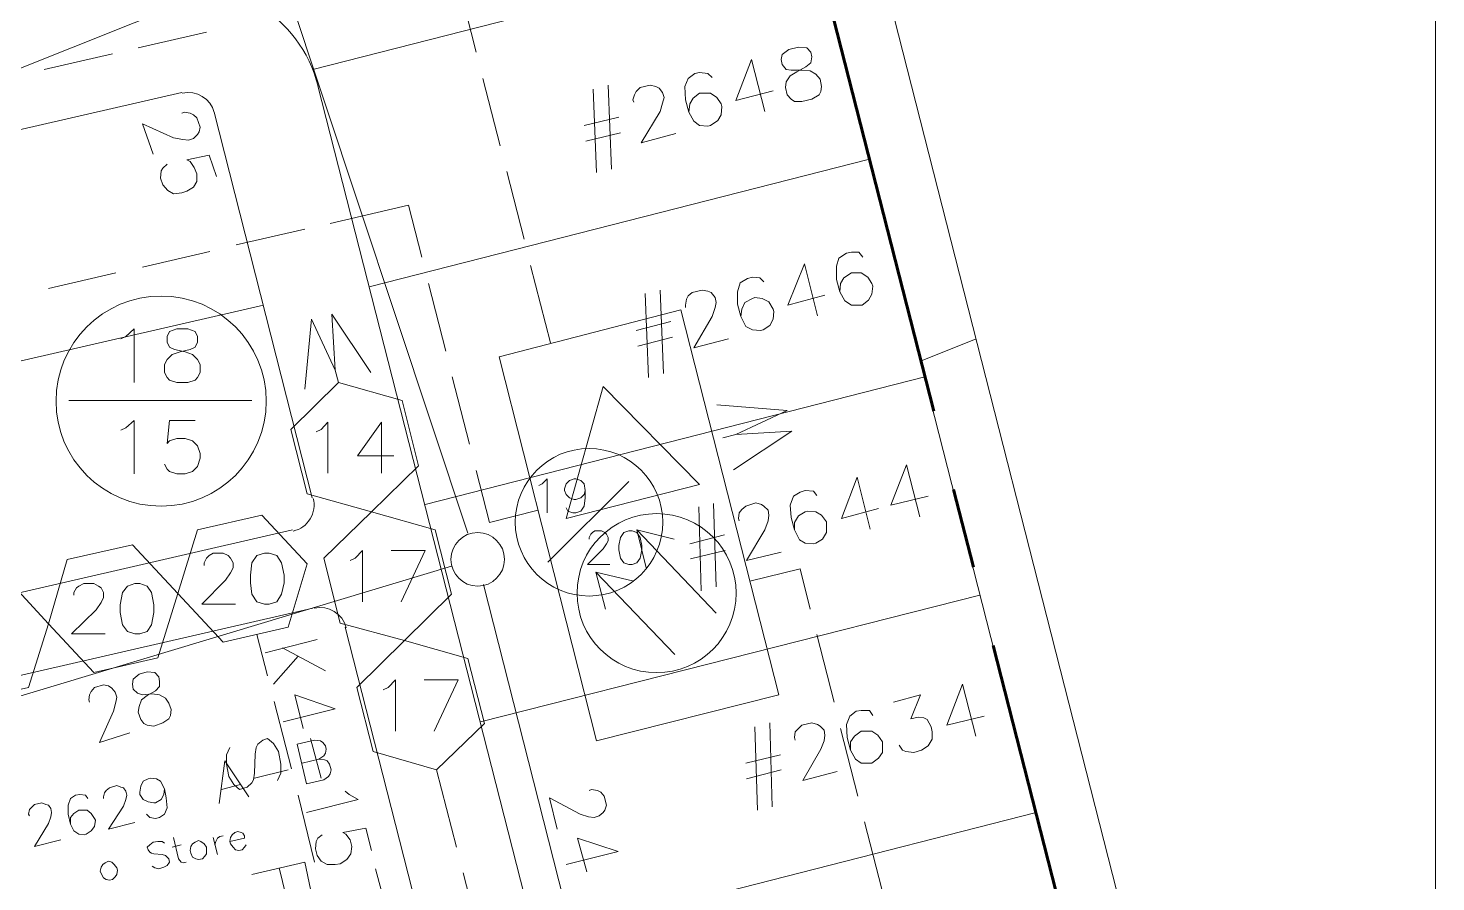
# Model space of a CAD drawing. Header units: millimetres. Extents: x 0.09 to 0.957, y 0.015 to 0.727.
# Drawn here: x 0.7763 to 0.9566, y 0.379 to 0.4884 of the extents above; entities that cross this region are included whole.
import ezdxf

# ---------------------------------------------------------------- set-up
doc = ezdxf.new("R2010")
doc.units = ezdxf.units.MM
for name, color, linetype in [('PDF_0', 7, 'Continuous'), ('PDF_s48$BOUNDARY-NODE', 3, 'Continuous'), ('PDF_s48$HCOUNT', 1, 'Continuous'), ('PDF_s48$NAME-ROAD', 7, 'Continuous'), ('PDF_s48$Passives-TapOffs', 7, 'Continuous'), ('PDF_s48$POLE', 7, 'Continuous'), ('PDF_s48$STRAND', 7, 'Continuous'), ('PDF_s48$Symbols-EndOfLine', 7, 'Continuous'), ('PDF_s48$Symbols-Terminator', 7, 'Continuous')]:
    doc.layers.add(name, color=color, linetype=linetype)
for name, color, linetype, true_color in [('PDF_s48$Actives-NodeReceiver', 104, 'Continuous', 0x009525), ('PDF_s48$Cable-565', 23, 'Continuous', 0xdd8a6e), ('PDF_s48$LOTS', 254, 'Continuous', 0xdcdcdc), ('PDF_s48$ROAD', 8, 'Continuous', 0x808080), ('PDF_s48$SDU', 157, 'Continuous', 0x396472)]:
    doc.layers.add(name, color=color, linetype=linetype, true_color=true_color)

msp = doc.modelspace()

# ---------------------------------------------------------------- linework, layer by layer
at = {"layer": 'PDF_0', "lineweight": 0, "const_width": 0.000105595703125}
msp.add_lwpolyline([(0.9565052685546787, 0.7268272021484308), (0.9565052685546787, 0.0151121630859374), (0.0903037158203117, 0.0151121630859374), (0.0903037158203117, 0.7268272021484308)], close=True, dxfattribs=at)
at = {"layer": 'PDF_0', "lineweight": 9}
msp.add_lwpolyline([(0.6175958593749943, 0.7194883007812435), (0.667225839843744, 0.5033338964843704), (0.7941518749999928, 0.5325839062499951), (0.8687024414062419, 0.5623618945312449), (0.9358613085937413, 0.2986894238281223), (0.9430418164062412, 0.2708121582031225), (0.8769389062499918, 0.2540224414062476), (0.8742990136718669, 0.2082995019531231), (0.8273089257812424, 0.1986902929687482), (0.8367069433593673, 0.1618373925781235), (0.6410381054687441, 0.1588807128906235), (0.5803205761718697, 0.1354384667968738)], dxfattribs=at)
at = {"layer": 'PDF_s48$Actives-NodeReceiver', "lineweight": 18}
for points in [[(0.872398291015617, 0.4030179785156213), (0.8490616406249921, 0.3971046191406213), (0.8366013476562422, 0.4463122167968709), (0.859832402343742, 0.4523311718749959)], [(0.8451545996093672, 0.4256154589843712), (0.8499064062499923, 0.442510771484371), (0.862261103515617, 0.4299448828124961)]]:
    msp.add_lwpolyline(points, close=True, dxfattribs=at)
for points in [[(0.864373017578117, 0.4134719531249962), (0.854235830078117, 0.4241371191406211), (0.8589876367187422, 0.4229755664062461)], [(0.855397382812492, 0.4192797167968712), (0.854235830078117, 0.4241371191406211)], [(0.8502231933593671, 0.4139999316406212), (0.8489560449218672, 0.4187517382812462), (0.8538134472656171, 0.4175901855468712)], [(0.8489560449218672, 0.4187517382812462), (0.859093232421867, 0.4081921679687463)]]:
    msp.add_lwpolyline(points, dxfattribs=at)
msp.add_circle((0.8567504151444891, 0.416046398863164), 0.010190686268278, dxfattribs=at)
at = {"layer": 'PDF_s48$BOUNDARY-NODE', "lineweight": 60}
for points in [[(0.7440995117187432, 0.5131542968749953), (0.7964749804687427, 0.5251922070312453), (0.863528251953117, 0.55190791992187), (0.892250283203117, 0.439342900390621)], [(0.8973188769531169, 0.4193853124999962), (0.8947845800781168, 0.4293113085937461)], [(0.8998531738281167, 0.4093537207031213), (0.9285752050781164, 0.2967887011718723), (0.9337493945312413, 0.2763031347656224), (0.869758398437492, 0.2600413964843726), (0.8671185058593669, 0.2146352441406231), (0.8180165039062424, 0.2044980566406231), (0.8269921386718673, 0.1693346874999985), (0.7487457226562431, 0.1680675390624985)]]:
    msp.add_lwpolyline(points, dxfattribs=at)
at = {"layer": 'PDF_s48$Cable-565', "lineweight": 13}
for points in [[(0.8336446679687423, 0.4853826269531205), (0.8311103710937423, 0.4953086230468705), (0.8265697558593673, 0.4942526660156205)], [(0.7991148730468677, 0.4879169238281206), (0.7903504296874928, 0.4859106054687456)], [(0.7870769628906178, 0.4851714355468706), (0.7783125195312428, 0.4831651171874956)], [(0.8367069433593673, 0.4733447167968707), (0.8344894335937421, 0.4820035644531206)], [(0.8397692187499922, 0.4614124023437458), (0.8375517089843671, 0.4700712499999957)], [(0.8266753515624923, 0.4590892968749958), (0.8249858203124923, 0.4657418261718707), (0.8149542285156174, 0.4634187207031208)], [(0.8116807617187424, 0.4626795507812458), (0.8029163183593675, 0.4606732324218708)], [(0.7995372558593676, 0.4598284667968708), (0.7908784082031178, 0.4578221484374958)], [(0.8431482812499922, 0.448107343749996), (0.8406139843749922, 0.4580333398437458)], [(0.7874993457031177, 0.4570829785156209), (0.778840498046868, 0.4550766601562458)], [(0.8297376269531174, 0.447051386718746), (0.8275201171874924, 0.4557102343749958)], [(0.8327999023437422, 0.4351190722656211), (0.8305823925781174, 0.4437779199218709)], [(0.8336446679687423, 0.4317400097656211), (0.8353341992187422, 0.4250874804687461), (0.8415643457031173, 0.4266714160156211)], [(0.8687024414062419, 0.4175901855468712), (0.8751437792968669, 0.4191741210937462), (0.8764109277343669, 0.4139999316406212)], [(0.8069289550781173, 0.4054466796874963), (0.8055562109374927, 0.4107264648437462)], [(0.8794732031249917, 0.4020676171874963), (0.8772556933593669, 0.4107264648437462)], [(0.8099912304687426, 0.3935143652343714), (0.8077737207031175, 0.4021732128906213)], [(0.8825354785156168, 0.3900297070312464), (0.8803179687499918, 0.3986885546874963)], [(0.8311103710937423, 0.3834827734374965), (0.8285760742187424, 0.3934087695312463)], [(0.8129479101562425, 0.3815820507812464), (0.8108359960937425, 0.3901353027343714)], [(0.8855977539062418, 0.3780973925781215), (0.8833802441406168, 0.3867562402343714)], [(0.8341726464843672, 0.3715504589843715), (0.8319551367187422, 0.3802093066406215)]]:
    msp.add_lwpolyline(points, dxfattribs=at)
at = {"layer": 'PDF_s48$HCOUNT', "lineweight": 9}
for points in [[(0.8416699414062422, 0.4298392871093711), (0.8420923242187422, 0.4300504785156211), (0.8427258984374923, 0.4306840527343711), (0.8427258984374923, 0.4263546289062461)], [(0.8531798730468672, 0.4303672656249961), (0.8428314941406171, 0.4200188867187462)], [(0.8475833007812422, 0.429205712890621), (0.8475833007812422, 0.4282553515624961), (0.847477705078117, 0.4271993945312461), (0.8470553222656171, 0.4265658203124961), (0.8464217480468672, 0.4263546289062461), (0.8459993652343673, 0.4263546289062461), (0.8453657910156172, 0.4265658203124961), (0.8451545996093672, 0.4269882031249961)], [(0.8481112792968672, 0.4229755664062461), (0.8481112792968672, 0.4231867578124961), (0.8483224707031171, 0.4236091406249961), (0.8485336621093672, 0.4238203320312461), (0.8488504492187422, 0.4240315234374961), (0.8496952148437422, 0.4240315234374961), (0.8501175976562421, 0.4238203320312461), (0.8503287890624921, 0.4236091406249961), (0.8505399804687421, 0.4231867578124961), (0.8505399804687421, 0.4227643749999962), (0.8503287890624921, 0.4223419921874961), (0.8499064062499923, 0.4217084179687462), (0.8479000878906171, 0.4197020996093712), (0.850751171874992, 0.4197020996093712)]]:
    msp.add_lwpolyline(points, dxfattribs=at)
for points in [[(0.847477705078117, 0.4286777343749961), (0.8470553222656171, 0.4282553515624961), (0.8464217480468672, 0.4280441601562461), (0.8462105566406171, 0.4280441601562461), (0.8455769824218672, 0.4282553515624961), (0.8451545996093672, 0.4286777343749961), (0.8449434082031171, 0.429205712890621), (0.8449434082031171, 0.4294169042968711), (0.8451545996093672, 0.4300504785156211), (0.8455769824218672, 0.430472861328121), (0.8462105566406171, 0.4306840527343711), (0.8464217480468672, 0.4306840527343711), (0.8470553222656171, 0.430472861328121), (0.847477705078117, 0.4300504785156211), (0.8475833007812422, 0.429205712890621)], [(0.8531798730468672, 0.4240315234374961), (0.8536022558593671, 0.4240315234374961), (0.854235830078117, 0.4238203320312461), (0.854658212890617, 0.4231867578124961), (0.8548694042968671, 0.4221308007812461), (0.8548694042968671, 0.4216028222656212), (0.854658212890617, 0.4205468652343712), (0.854235830078117, 0.4199132910156212), (0.8536022558593671, 0.4197020996093712), (0.8531798730468672, 0.4197020996093712), (0.852546298828117, 0.4199132910156212), (0.8521239160156172, 0.4205468652343712), (0.851912724609367, 0.4216028222656212), (0.851912724609367, 0.4221308007812461), (0.8521239160156172, 0.4231867578124961), (0.852546298828117, 0.4238203320312461)]]:
    msp.add_lwpolyline(points, close=True, dxfattribs=at)
msp.add_circle((0.8480911919321812, 0.4251280058970268), 0.0094508149037485, dxfattribs=at)
at = {"layer": 'PDF_s48$LOTS', "lineweight": 0}
for points in [[(0.9355953829080567, 0.2689446490680593), (0.876833310546867, 0.4995324511718704), (0.8127367187499924, 0.4831651171874956)], [(0.8199172265624923, 0.4552878515624958), (0.8840138183593669, 0.4716551855468707)], [(0.6484298046874941, 0.4166398242187463), (0.8064009765624925, 0.4529647460937458)], [(0.8976690310657586, 0.4486361486510357), (0.8905607519531168, 0.445784238281246)], [(0.8270977343749922, 0.4274105859374961), (0.8910887304687417, 0.4437779199218709)], [(0.8341726464843672, 0.3995333203124964), (0.8981636425781168, 0.4157950585937462)], [(0.8412475585937421, 0.3715504589843715), (0.9053441503906166, 0.3879177929687465)]]:
    msp.add_lwpolyline(points, dxfattribs=at)
at = {"layer": 'PDF_s48$NAME-ROAD', "lineweight": 9}
for points in [[(0.8020715527343675, 0.3962598535156214), (0.8016491699218676, 0.3953094921874963), (0.8016491699218676, 0.3941479394531214), (0.8019659570312425, 0.3925640039062464), (0.8025995312499926, 0.3915080468749964), (0.8033387011718675, 0.3908744726562464), (0.8042890624999925, 0.3911912597656214), (0.8049226367187426, 0.3917192382812464), (0.8051338281249925, 0.3921416210937464), (0.8052394238281175, 0.3929863867187464), (0.8053450195312425, 0.3954150878906213), (0.8054506152343675, 0.3962598535156214), (0.8056618066406176, 0.3966822363281213), (0.8062953808593675, 0.3972102148437464), (0.8069289550781173, 0.3974214062499963), (0.8076681249999925, 0.3967878320312463), (0.8083016992187424, 0.3957318749999963), (0.8086184863281175, 0.3941479394531214), (0.8086184863281175, 0.3929863867187464), (0.8081961035156175, 0.3920360253906214)], [(0.8049226367187426, 0.3799981152343715), (0.8116807617187424, 0.3815820507812464), (0.8124199316406174, 0.3780973925781215), (0.8124199316406174, 0.3769358398437465), (0.8122087402343675, 0.3764078613281216), (0.8116807617187424, 0.3758798828124965), (0.8110471874999925, 0.3757742871093716), (0.8103080175781174, 0.3759854785156215), (0.8098856347656175, 0.3763022656249965), (0.8092520605468676, 0.3773582226562465), (0.8084072949218676, 0.3808428808593715)]]:
    msp.add_lwpolyline(points, dxfattribs=at)
at = {"layer": 'PDF_s48$Passives-TapOffs', "lineweight": 9}
for points in [[(0.8098856347656175, 0.437019794921871), (0.8160101855468674, 0.443038749999996), (0.8241410546874924, 0.440715644531246), (0.8262529687499924, 0.4323735839843711), (0.8202340136718675, 0.4264602246093711), (0.8119975488281173, 0.4287833300781211)], [(0.8012267871093676, 0.4097761035156213), (0.7954190234374928, 0.4160062499999963), (0.7979533203124927, 0.4241371191406211), (0.8061897851562425, 0.4260378417968712), (0.8119975488281173, 0.4198076953124962), (0.8095688476562425, 0.4116768261718712)], [(0.8141094628906174, 0.4205468652343712), (0.8202340136718675, 0.4264602246093711), (0.8283648828124922, 0.4241371191406211), (0.8304767968749922, 0.4159006542968712), (0.8244578417968673, 0.4099872949218712), (0.8162213769531174, 0.4122048046874962)], [(0.7846482617187429, 0.4058690624999963), (0.778840498046868, 0.4120992089843713), (0.7812691992187429, 0.4203356738281212), (0.7896112597656177, 0.4222363964843712), (0.7954190234374928, 0.4160062499999963), (0.7928847265624926, 0.4077697851562462)], [(0.8065065722656175, 0.4211804394531212), (0.8071401464843676, 0.4211804394531212), (0.8080905078124926, 0.4208636523437461), (0.8087240820312425, 0.4199132910156212), (0.8090408691406175, 0.4183293554687462), (0.8090408691406175, 0.4173789941406212), (0.8087240820312425, 0.4159006542968712), (0.8080905078124926, 0.4149502929687463), (0.8071401464843676, 0.4146335058593712), (0.8065065722656175, 0.4146335058593712), (0.8055562109374927, 0.4149502929687463), (0.8049226367187426, 0.4159006542968712), (0.8047114453124926, 0.4173789941406212), (0.8047114453124926, 0.4183293554687462), (0.8049226367187426, 0.4199132910156212), (0.8055562109374927, 0.4208636523437461)], [(0.767964140624993, 0.4020676171874963), (0.7621563769531181, 0.4082977636718713), (0.764690673828118, 0.4164286328124962), (0.7730327343749929, 0.4184349511718711), (0.778840498046868, 0.4120992089843713), (0.7763062011718679, 0.4039683398437463)], [(0.7899280468749927, 0.4172733984374962), (0.7905616210937428, 0.4172733984374962), (0.7915119824218677, 0.4169566113281212), (0.7920399609374928, 0.4161118457031212), (0.7923567480468678, 0.4145279101562462), (0.7923567480468678, 0.4135775488281212), (0.7920399609374928, 0.4119936132812463), (0.7915119824218677, 0.4111488476562462), (0.7905616210937428, 0.4108320605468713), (0.7899280468749927, 0.4108320605468713), (0.7889776855468678, 0.4111488476562462), (0.7883441113281178, 0.4119936132812463), (0.7880273242187429, 0.4135775488281212), (0.7880273242187429, 0.4145279101562462), (0.7883441113281178, 0.4161118457031212), (0.7889776855468678, 0.4169566113281212)], [(0.8183332910156174, 0.4039683398437463), (0.8244578417968673, 0.4099872949218712), (0.8325887109374923, 0.4076641894531213), (0.8347006249999923, 0.3993221289062463), (0.8285760742187424, 0.3934087695312463), (0.8204452050781174, 0.3957318749999963)]]:
    msp.add_lwpolyline(points, close=True, dxfattribs=at)
for points in [[(0.8131591015624925, 0.436703007812496), (0.8137926757812424, 0.437019794921871), (0.8146374414062425, 0.437970156249996), (0.8146374414062425, 0.4314232226562461)], [(0.8230850976562424, 0.433640732421871), (0.8184388867187424, 0.433640732421871), (0.8215011621093674, 0.437970156249996), (0.8215011621093674, 0.4314232226562461)], [(0.7987980859374927, 0.4195965039062461), (0.7987980859374927, 0.4199132910156212), (0.7991148730468677, 0.4205468652343712), (0.7994316601562427, 0.4208636523437461), (0.7999596386718677, 0.4211804394531212), (0.8012267871093676, 0.4211804394531212), (0.8018603613281176, 0.4208636523437461), (0.8021771484374927, 0.4205468652343712), (0.8024939355468677, 0.4199132910156212), (0.8024939355468677, 0.4192797167968712), (0.8021771484374927, 0.4186461425781212), (0.8015435742187426, 0.4176957812499963), (0.7984812988281177, 0.4146335058593712), (0.8028107226562426, 0.4146335058593712)], [(0.8174885253906174, 0.4202300781249962), (0.8181220996093674, 0.4205468652343712), (0.8190724609374925, 0.4214972265624962), (0.8190724609374925, 0.4149502929687463)], [(0.8227683105468674, 0.4214972265624962), (0.8270977343749922, 0.4214972265624962), (0.8240354589843674, 0.4149502929687463)], [(0.7821139648437428, 0.4157950585937462), (0.7821139648437428, 0.4161118457031212), (0.782430751953118, 0.4167454199218711), (0.782747539062493, 0.4169566113281212), (0.7833811132812429, 0.4172733984374962), (0.7846482617187429, 0.4172733984374962), (0.7852818359374929, 0.4169566113281212), (0.7855986230468678, 0.4167454199218711), (0.7859154101562428, 0.4161118457031212), (0.7859154101562428, 0.4154782714843712), (0.7855986230468678, 0.4148446972656212), (0.7849650488281178, 0.4138943359374962), (0.7817971777343679, 0.4108320605468713), (0.7861266015624928, 0.4108320605468713)], [(0.8217123535156174, 0.4036515527343714), (0.8223459277343675, 0.4039683398437463), (0.8232962890624923, 0.4049187011718713), (0.8232962890624923, 0.3983717675781213)], [(0.8269921386718673, 0.4049187011718713), (0.8313215624999923, 0.4049187011718713), (0.8282592871093672, 0.3983717675781213)]]:
    msp.add_lwpolyline(points, dxfattribs=at)
at = {"layer": 'PDF_s48$POLE', "lineweight": 0}
for points in [[(0.8132646972656175, 0.4100928906249962), (0.8066121679687425, 0.4084033593749962)], [(0.8076681249999925, 0.4043907226562463), (0.8108359960937425, 0.4079809765624963)], [(0.8088296777343675, 0.4090369335937462), (0.8143206542968675, 0.4060802539062463)], [(0.8114695703124926, 0.3986885546874963), (0.8104136132812424, 0.4030179785156213), (0.8155878027343675, 0.4012228515624964), (0.8089352734374926, 0.3995333203124964)], [(0.8137926757812424, 0.3923528124999964), (0.8124199316406174, 0.3974214062499963)], [(0.8168549511718675, 0.3906632812499964), (0.8173829296874924, 0.3902408984374964), (0.8185444824218674, 0.3896073242187464), (0.8118919531249925, 0.3879177929687465)], [(0.8138982714843676, 0.3850667089843714), (0.8133702929687425, 0.3846443261718714), (0.8131591015624925, 0.3842219433593715), (0.8130535058593675, 0.3832715820312465), (0.8132646972656175, 0.3824268164062465), (0.8137926757812424, 0.3816876464843715), (0.8145318457031175, 0.3812652636718715), (0.8155878027343675, 0.3812652636718715), (0.8162213769531174, 0.3813708593749965), (0.8170661425781174, 0.3818988378906215), (0.8175941210937425, 0.3826380078124964), (0.8176997167968675, 0.3835883691406214), (0.8174885253906174, 0.3844331347656214), (0.8169605468749924, 0.3851723046874965), (0.8165381640624925, 0.3853834960937465), (0.8194948437499924, 0.3859114746093715), (0.8202340136718675, 0.3830603906249965)], [(0.8207619921874924, 0.3807372851562465), (0.8218179492187424, 0.3767246484374965), (0.8144262499999925, 0.3778862011718715)]]:
    msp.add_lwpolyline(points, dxfattribs=at)
msp.add_circle((0.8338351797812629, 0.4203760112664284), 0.0034320971667983, dxfattribs=at)
at = {"layer": 'PDF_s48$ROAD', "lineweight": 0}
for points in [[(0.7959470019531177, 0.4802084374999957), (0.6016509082031196, 0.435541455078121)], [(0.8758873329919641, 0.2358091925772078), (0.8133702929687425, 0.4810532031249956)], [(0.8126311230468674, 0.4282553515624961), (0.8000652343749926, 0.4776741406249956)], [(0.8100968261718675, 0.4241371191406211), (0.7128431835937434, 0.4017508300781213), (0.7153774804687434, 0.3917192382812464), (0.8127367187499924, 0.4141055273437462)], [(0.8345950292968674, 0.3421948535156218), (0.8168549511718675, 0.4116768261718712)]]:
    msp.add_lwpolyline(points, dxfattribs=at)
for centre, radius, start, end in [((0.7967695861970548, 0.4767664017824251), 0.0171592995127646, 14.29870014915247, 102.9473949404125), ((0.7967695843171998, 0.4767663986029099), 0.0034318609827345, 14.29871496137665, 102.9473784259637), ((0.809441603829186, 0.4273455979648812), 0.0034318636027158, 282.9474242135079, 14.29870772841819), ((0.8136655950593802, 0.4107663986029073), 0.0034318609827419, 14.29871496140171, 102.9473784258422)]:
    msp.add_arc(centre, radius, start, end, dxfattribs=at)
at = {"layer": 'PDF_s48$SDU', "lineweight": 0}
for points in [[(0.8736654394531168, 0.4856994140624956), (0.8749325878906169, 0.4860162011718705), (0.875988544921867, 0.4859106054687456), (0.8765165234374919, 0.4853826269531205), (0.8766221191406168, 0.4847490527343706), (0.8765165234374919, 0.4840098828124956), (0.875882949218742, 0.4834819042968706), (0.874721396484367, 0.4828483300781206), (0.873876630859367, 0.4823203515624956), (0.8733486523437418, 0.4815811816406206), (0.8732430566406169, 0.4808420117187456), (0.873454248046867, 0.4798916503906206), (0.8739822265624919, 0.4793636718749957), (0.8744046093749918, 0.4790468847656207), (0.8753549707031169, 0.4790468847656207), (0.8766221191406168, 0.4793636718749957), (0.8775724804687419, 0.4798916503906206), (0.8777836718749918, 0.4803140332031206), (0.8778892675781168, 0.4809476074218706), (0.8776780761718669, 0.4818979687499957), (0.8771500976562419, 0.4825315429687456), (0.8764109277343669, 0.4829539257812456), (0.8753549707031169, 0.4830595214843707), (0.8739822265624919, 0.4830595214843707), (0.8733486523437418, 0.4831651171874956), (0.8728206738281169, 0.4837986914062455), (0.8727150781249919, 0.4844322656249956), (0.8728206738281169, 0.4850658398437455)], [(0.860993955078117, 0.4787300976562456), (0.8614163378906171, 0.4794692675781206), (0.862261103515617, 0.4801028417968706), (0.863633847656242, 0.4801028417968706), (0.864478613281242, 0.4795748632812456), (0.8650065917968669, 0.4787300976562456), (0.8651121874999921, 0.4784133105468706), (0.8650065917968669, 0.4773573535156207), (0.864584208984367, 0.4766181835937457), (0.863633847656242, 0.4759846093749956), (0.863317060546867, 0.4758790136718706), (0.862261103515617, 0.4759846093749956), (0.8615219335937421, 0.4765125878906206), (0.860888359374992, 0.4776741406249956)], [(0.8803179687499918, 0.4557102343749958), (0.8807403515624919, 0.4564494042968709), (0.8816907128906168, 0.4570829785156209), (0.8829578613281167, 0.4570829785156209), (0.8838026269531168, 0.4565549999999959), (0.8843306054687419, 0.4557102343749958), (0.8844362011718668, 0.4553934472656209), (0.8843306054687419, 0.4543374902343709), (0.8839082226562419, 0.4535983203124959), (0.8830634570312419, 0.4529647460937458), (0.8816907128906168, 0.4529647460937458), (0.8808459472656169, 0.4534927246093709), (0.8802123730468668, 0.4546542773437458)], [(0.867646484374992, 0.4524367675781209), (0.868068867187492, 0.4532815332031209), (0.869019228515617, 0.4538095117187459), (0.8693360156249919, 0.4539151074218708), (0.870286376953117, 0.4538095117187459), (0.8711311425781167, 0.4533871289062458), (0.8716591210937419, 0.4524367675781209), (0.8717647167968668, 0.4521199804687459), (0.8716591210937419, 0.4511696191406209), (0.8712367382812418, 0.4503248535156209), (0.8703919726562419, 0.449796874999996), (0.870075185546867, 0.4496912792968709), (0.869019228515617, 0.449796874999996), (0.868174462890617, 0.4502192578124959), (0.8675408886718668, 0.4514864062499959)], [(0.8744046093749918, 0.4250874804687461), (0.8749325878906169, 0.4259322460937461), (0.8757773535156168, 0.4264602246093711), (0.8760941406249919, 0.4265658203124961), (0.8771500976562419, 0.4264602246093711), (0.8778892675781168, 0.4260378417968712), (0.8785228417968669, 0.4251930761718711), (0.8785228417968669, 0.4238203320312461), (0.8779948632812418, 0.4229755664062461), (0.8771500976562419, 0.4224475878906211), (0.876833310546867, 0.4223419921874961), (0.8757773535156168, 0.4224475878906211), (0.8750381835937419, 0.4228699707031212), (0.8744046093749918, 0.4241371191406211)], [(0.8815851171874918, 0.3969990234374963), (0.8821130957031169, 0.3977381933593713), (0.8829578613281167, 0.3983717675781213), (0.8843306054687419, 0.3983717675781213), (0.8850697753906167, 0.3978437890624963), (0.8857033496093668, 0.3969990234374963), (0.8857033496093668, 0.3956262792968714), (0.8851753710937419, 0.3948871093749964), (0.8843306054687419, 0.3942535351562464), (0.8829578613281167, 0.3942535351562464), (0.8822186914062418, 0.3947815136718713), (0.8815851171874918, 0.3959430664062464)], [(0.7936238964843678, 0.3902408984374964), (0.7933071093749927, 0.3896073242187464), (0.7925679394531177, 0.3891849414062464), (0.7923567480468678, 0.3891849414062464), (0.7916175781249927, 0.3892905371093714), (0.7909840039062427, 0.3896073242187464), (0.7905616210937428, 0.3902408984374964), (0.7905616210937428, 0.3905576855468714), (0.7906672167968677, 0.3912968554687464), (0.7909840039062427, 0.3919304296874964), (0.7916175781249927, 0.3922472167968714), (0.7919343652343677, 0.3923528124999964), (0.7926735351562427, 0.3922472167968714), (0.7932015136718678, 0.3919304296874964), (0.7937294921874927, 0.3909800683593714)], [(0.7816915820312428, 0.3872842187499964), (0.7821139648437428, 0.3878121972656214), (0.782747539062493, 0.3882345800781214), (0.7838034960937428, 0.3882345800781214), (0.7843314746093678, 0.3878121972656214), (0.7847538574218678, 0.3871786230468714), (0.7848594531249927, 0.3869674316406214), (0.7847538574218678, 0.3861226660156214), (0.7843314746093678, 0.3855946874999964), (0.7836979003906178, 0.3851723046874965), (0.7834867089843679, 0.3850667089843714), (0.782747539062493, 0.3851723046874965), (0.7821139648437428, 0.3855946874999964), (0.7816915820312428, 0.3864394531249964)], [(0.7976365332031178, 0.3841163476562465), (0.7980589160156177, 0.3843275390624965), (0.7983757031249926, 0.3842219433593715), (0.7987980859374927, 0.3839051562499965), (0.7991148730468677, 0.3834827734374965), (0.7991148730468677, 0.3826380078124964), (0.7989036816406176, 0.3823212207031215), (0.7985868945312427, 0.3820044335937465), (0.7980589160156177, 0.3818988378906215), (0.7977421289062426, 0.3820044335937465), (0.7973197460937427, 0.3822156249999965), (0.7971085546874928, 0.3827436035156215), (0.7970029589843677, 0.3830603906249965), (0.7971085546874928, 0.3835883691406214), (0.7973197460937427, 0.3839051562499965)], [(0.7861266015624928, 0.3814764550781215), (0.7865489843749928, 0.3816876464843715), (0.7869713671874928, 0.3815820507812464), (0.7872881542968678, 0.3812652636718715), (0.7876049414062427, 0.3808428808593715), (0.7877105371093678, 0.3805260937499965), (0.7876049414062427, 0.3799981152343715), (0.7873937499999928, 0.3796813281249965), (0.7870769628906178, 0.3793645410156215), (0.7866545800781177, 0.3792589453124965), (0.7862321972656178, 0.3793645410156215), (0.7859154101562428, 0.3795757324218715), (0.7855986230468678, 0.3801037109374965), (0.7854930273437429, 0.3804204980468715), (0.7855986230468678, 0.3809484765624965), (0.7858098144531179, 0.3812652636718715)]]:
    msp.add_lwpolyline(points, close=True, dxfattribs=at)
for points in [[(0.8716591210937419, 0.4804196289062456), (0.866907314453117, 0.4791524804687457), (0.868913632812492, 0.4844322656249956), (0.8706031640624919, 0.4777797363281206)], [(0.860888359374992, 0.4776741406249956), (0.8604659765624921, 0.4792580761718705), (0.860360380859367, 0.4809476074218706), (0.8607827636718671, 0.4820035644531206), (0.8616275292968669, 0.4826371386718705), (0.862261103515617, 0.4827427343749956), (0.863317060546867, 0.4826371386718705), (0.8638450390624921, 0.4821091601562456)], [(0.8490616406249921, 0.4699656542968707), (0.848639257812492, 0.4806308203124957)], [(0.8509623632812422, 0.4703880371093707), (0.8505399804687421, 0.4811587988281206)], [(0.8538134472656171, 0.4789412890624956), (0.8537078515624921, 0.4792580761718705), (0.8539190429687421, 0.4798916503906206), (0.854130234374992, 0.4803140332031206), (0.854658212890617, 0.4808420117187456), (0.8559253613281171, 0.4811587988281206), (0.856664531249992, 0.4809476074218706), (0.857086914062492, 0.4807364160156206), (0.857509296874992, 0.4802084374999957), (0.857720488281242, 0.4795748632812456), (0.857509296874992, 0.4788356933593706), (0.8571925097656171, 0.4777797363281206), (0.8547638085937421, 0.4737670996093707), (0.8591988281249919, 0.4749286523437457)], [(0.851912724609367, 0.4770405664062456), (0.847477705078117, 0.4759846093749956)], [(0.8521239160156172, 0.4750342480468707), (0.8476888964843672, 0.4739782910156207)], [(0.8783116503906168, 0.4542318945312458), (0.873559843749992, 0.4529647460937458), (0.875671757812492, 0.4582445312499958), (0.8773612890624919, 0.4515920019531209)], [(0.8802123730468668, 0.4546542773437458), (0.8797899902343669, 0.4562382128906208), (0.8797899902343669, 0.4579277441406208), (0.8801067773437418, 0.4589837011718708), (0.8810571386718669, 0.4596172753906208), (0.8816907128906168, 0.4597228710937458), (0.8826410742187418, 0.4597228710937458), (0.8831690527343669, 0.4590892968749958)], [(0.8675408886718668, 0.4514864062499959), (0.8671185058593669, 0.4530703417968709), (0.8671185058593669, 0.4546542773437458), (0.8674352929687419, 0.4558158300781209), (0.8683856542968669, 0.4563438085937458), (0.869019228515617, 0.4565549999999959), (0.8699695898437418, 0.4564494042968709), (0.8704975683593669, 0.4559214257812458)], [(0.8557141699218671, 0.443672324218746), (0.855291787109367, 0.4544430859374958)], [(0.857614892578117, 0.444200302734371), (0.8571925097656171, 0.4548654687499959)], [(0.8604659765624921, 0.4526479589843709), (0.8604659765624921, 0.4529647460937458), (0.8605715722656171, 0.4537039160156209), (0.8607827636718671, 0.4541262988281209), (0.861310742187492, 0.4545486816406208), (0.8625778906249919, 0.4548654687499959), (0.863317060546867, 0.4547598730468709), (0.8637394433593669, 0.4545486816406208), (0.864267421874992, 0.4539151074218708), (0.864373017578117, 0.4532815332031209), (0.864267421874992, 0.4526479589843709), (0.8638450390624921, 0.4514864062499959), (0.8615219335937421, 0.447473769531246), (0.8659569531249919, 0.4486353222656209)], [(0.858565253906242, 0.4508528320312459), (0.854130234374992, 0.4496912792968709)], [(0.858776445312492, 0.4488465136718709), (0.8543414257812422, 0.4476849609374959)], [(0.8915111132812418, 0.4284665429687461), (0.8867593066406168, 0.4273049902343712), (0.8887656249999917, 0.432479179687496), (0.8904551562499918, 0.4258266503906211)], [(0.8744046093749918, 0.4241371191406211), (0.8739822265624919, 0.4257210546874961), (0.873876630859367, 0.4273049902343712), (0.8742990136718669, 0.4284665429687461), (0.8751437792968669, 0.4289945214843711), (0.8757773535156168, 0.429205712890621), (0.876833310546867, 0.4291001171874961), (0.8772556933593669, 0.4285721386718711)], [(0.8851753710937419, 0.4268826074218711), (0.8804235644531168, 0.4256154589843712), (0.8824298828124918, 0.430895244140621), (0.8841194140624917, 0.4242427148437461)], [(0.864373017578117, 0.4168510156249962), (0.8640562304687421, 0.4275161816406211)], [(0.8673296972656171, 0.4252986718749961), (0.8672241015624919, 0.4256154589843712), (0.8673296972656171, 0.4263546289062461), (0.867646484374992, 0.4267770117187461), (0.868174462890617, 0.4271993945312461), (0.8694416113281169, 0.4276217773437461), (0.870180781249992, 0.4274105859374961), (0.8704975683593669, 0.4271993945312461), (0.871025546874992, 0.4266714160156211), (0.8711311425781167, 0.4260378417968712), (0.871025546874992, 0.4252986718749961), (0.8706031640624919, 0.4241371191406211), (0.8682800585937419, 0.4202300781249962), (0.8727150781249919, 0.4212860351562461)], [(0.862472294921867, 0.4163230371093712), (0.862155507812492, 0.4270937988281211)], [(0.865428974609367, 0.4235035449218711), (0.860993955078117, 0.4223419921874961)], [(0.865534570312492, 0.4214972265624962), (0.861099550781242, 0.4204412695312462)], [(0.8986916210937415, 0.4002724902343714), (0.8939398144531168, 0.3991109374999963), (0.8959461328124918, 0.4043907226562463), (0.8976356640624917, 0.3977381933593713)], [(0.8870760937499917, 0.4020676171874963), (0.8905607519531168, 0.4030179785156213), (0.8892936035156168, 0.3999557031249963), (0.8902439648437418, 0.4001668945312464), (0.8909831347656167, 0.4000612988281213), (0.8914055175781168, 0.3998501074218713), (0.8919334960937417, 0.3988997460937464), (0.8920390917968667, 0.3982661718749964), (0.8920390917968667, 0.3973158105468713), (0.8915111132812418, 0.3964710449218713), (0.8906663476562418, 0.3959430664062464), (0.8897159863281167, 0.3956262792968714), (0.8886600292968667, 0.3957318749999963), (0.8882376464843668, 0.3959430664062464), (0.8878152636718667, 0.3965766406249964)], [(0.8815851171874918, 0.3959430664062464), (0.8811627343749918, 0.3975270019531214), (0.8810571386718669, 0.3992165332031213), (0.881479521484367, 0.4002724902343714), (0.8823242871093668, 0.4009060644531214), (0.8829578613281167, 0.4010116601562463), (0.8840138183593669, 0.4010116601562463), (0.8844362011718668, 0.4003780859374963)], [(0.8696528027343668, 0.3882345800781214), (0.8693360156249919, 0.3988997460937464)], [(0.8715535253906169, 0.3886569628906214), (0.8712367382812418, 0.3994277246093713)], [(0.8745102050781168, 0.3972102148437464), (0.8744046093749918, 0.3975270019531214), (0.8745102050781168, 0.3982661718749964), (0.8753549707031169, 0.3991109374999963), (0.8766221191406168, 0.3994277246093713), (0.8773612890624919, 0.3992165332031213), (0.8776780761718669, 0.3990053417968713), (0.8782060546874919, 0.3984773632812463), (0.8783116503906168, 0.3978437890624963), (0.8782060546874919, 0.3971046191406213), (0.8777836718749918, 0.3960486621093713), (0.8754605664062419, 0.3920360253906214), (0.879895585937492, 0.3931975781249964)], [(0.8134758886718675, 0.3947815136718713), (0.8142150585937425, 0.3946759179687463), (0.8145318457031175, 0.3945703222656214), (0.8148486328124924, 0.3941479394531214), (0.8150598242187423, 0.3934087695312463), (0.8149542285156174, 0.3928807910156214), (0.8147430371093674, 0.3925640039062464), (0.8141094628906174, 0.3921416210937464), (0.8118919531249925, 0.3916136425781214), (0.8107304003906175, 0.3966822363281213), (0.8129479101562425, 0.3972102148437464), (0.8136870800781174, 0.3971046191406213), (0.8140038671874926, 0.3968934277343714), (0.8143206542968675, 0.3964710449218713), (0.8144262499999925, 0.3960486621093713), (0.8143206542968675, 0.3955206835937464), (0.8141094628906174, 0.3952038964843714), (0.8134758886718675, 0.3947815136718713), (0.8113639746093674, 0.3942535351562464)], [(0.8726094824218669, 0.3953094921874963), (0.868174462890617, 0.3942535351562464)], [(0.8006988085937425, 0.3890793457031214), (0.8014379785156176, 0.3945703222656214), (0.8045002539062425, 0.3899241113281215)], [(0.8095688476562425, 0.3934087695312463), (0.8052394238281175, 0.3923528124999964)], [(0.8727150781249919, 0.3934087695312463), (0.8682800585937419, 0.3922472167968714)], [(0.7859154101562428, 0.3897129199218714), (0.7859154101562428, 0.3899241113281215), (0.7860210058593678, 0.3904520898437464), (0.7862321972656178, 0.3907688769531214), (0.7866545800781177, 0.3910856640624964), (0.7876049414062427, 0.3914024511718714), (0.7881329199218678, 0.3911912597656214), (0.7884497070312428, 0.3910856640624964), (0.7887664941406177, 0.3906632812499964), (0.7888720898437427, 0.3901353027343714), (0.7887664941406177, 0.3896073242187464), (0.7884497070312428, 0.3887625585937464), (0.7865489843749928, 0.3858058789062464), (0.7899280468749927, 0.3866506445312464)], [(0.8034442968749926, 0.3915080468749964), (0.8010155957031178, 0.3908744726562464)], [(0.7816915820312428, 0.3864394531249964), (0.7813747949218678, 0.3877066015624964), (0.7813747949218678, 0.3888681542968715), (0.7816915820312428, 0.3897129199218714), (0.7823251562499928, 0.3901353027343714), (0.7828531347656178, 0.3902408984374964), (0.7835923046874927, 0.3901353027343714), (0.7839090917968679, 0.3897129199218714)], [(0.7937294921874927, 0.3909800683593714), (0.7939406835937427, 0.3898185156249964), (0.7940462792968677, 0.3885513671874964), (0.7937294921874927, 0.3877066015624964), (0.7930959179687428, 0.3872842187499964), (0.7925679394531177, 0.3871786230468714), (0.7918287695312428, 0.3872842187499964), (0.7914063867187427, 0.3877066015624964)], [(0.776411796874993, 0.3874954101562464), (0.7763062011718679, 0.3877066015624964), (0.776411796874993, 0.3883401757812464), (0.7770453710937428, 0.3889737499999964), (0.7779957324218679, 0.3891849414062464), (0.778523710937493, 0.3889737499999964), (0.778840498046868, 0.3888681542968715), (0.7791572851562428, 0.3884457714843714), (0.7792628808593678, 0.3879177929687465), (0.7791572851562428, 0.3873898144531214), (0.778840498046868, 0.3865450488281215), (0.7770453710937428, 0.3835883691406214), (0.7804244335937428, 0.3844331347656214)], [(0.7921455566406177, 0.3810540722656215), (0.7924623437499927, 0.3808428808593715), (0.7929903222656178, 0.3807372851562465), (0.7936238964843678, 0.3809484765624965), (0.7940462792968677, 0.3811596679687465), (0.7943630664062427, 0.3815820507812464), (0.7942574707031178, 0.3820044335937465), (0.7938350878906179, 0.3824268164062465), (0.7934127050781177, 0.3825324121093715), (0.7923567480468678, 0.3826380078124964), (0.7920399609374928, 0.3827436035156215), (0.7918287695312428, 0.3828491992187465), (0.7916175781249927, 0.3831659863281215), (0.7915119824218677, 0.3834827734374965), (0.7918287695312428, 0.3837995605468714), (0.7922511523437427, 0.3841163476562465), (0.7928847265624926, 0.3842219433593715), (0.7934127050781177, 0.3842219433593715), (0.7937294921874927, 0.3840107519531215)], [(0.7964749804687427, 0.3815820507812464), (0.7961581933593677, 0.3814764550781215), (0.7958414062499927, 0.3815820507812464), (0.7955246191406177, 0.3820044335937465), (0.7948910449218677, 0.3847499218749965)], [(0.8004876171874926, 0.3825324121093715), (0.7999596386718677, 0.3847499218749965)], [(0.8001708300781176, 0.3837995605468714), (0.8002764257812426, 0.3842219433593715), (0.8004876171874926, 0.3846443261718714), (0.8008044042968675, 0.3848555175781214), (0.8012267871093676, 0.3849611132812464)], [(0.8041834667968675, 0.3837995605468714), (0.8039722753906176, 0.3834827734374965), (0.8036554882812424, 0.3831659863281215), (0.8032331054687425, 0.3830603906249965), (0.8028107226562426, 0.3831659863281215), (0.8024939355468677, 0.3834827734374965), (0.8021771484374927, 0.3839051562499965), (0.8020715527343675, 0.3842219433593715), (0.8021771484374927, 0.3847499218749965), (0.8023883398437426, 0.3850667089843714), (0.8027051269531176, 0.3853834960937465), (0.8031275097656178, 0.3854890917968715), (0.8035498925781176, 0.3853834960937465), (0.8037610839843676, 0.3852779003906214), (0.8039722753906176, 0.3849611132812464), (0.8039722753906176, 0.3846443261718714), (0.8020715527343675, 0.3842219433593715)], [(0.7958414062499927, 0.3837995605468714), (0.7946798535156177, 0.3834827734374965)]]:
    msp.add_lwpolyline(points, dxfattribs=at)
at = {"layer": 'PDF_s48$STRAND', "color": 254, "lineweight": 0, "true_color": 0xdcdcdc}
for points in [[(0.8052394238281175, 0.4953086230468705), (0.7047123144531185, 0.4551822558593709)], [(0.8325887109374923, 0.4237147363281212), (0.8094632519531174, 0.4933023046874955)], [(0.7449442773437431, 0.3937255566406214), (0.8304767968749922, 0.4194909082031212)], [(0.8345950292968674, 0.4171678027343712), (0.8531798730468672, 0.3438843847656218)]]:
    msp.add_lwpolyline(points, dxfattribs=at)
at = {"layer": 'PDF_s48$STRAND', "lineweight": 0}
for points in [[(0.7959470019531177, 0.4775685449218706), (0.7962637890624926, 0.4776741406249956), (0.7970029589843677, 0.4775685449218706), (0.7974253417968677, 0.4773573535156207), (0.7978477246093677, 0.4769349707031206), (0.7982701074218677, 0.4757734179687457), (0.7981645117187428, 0.4751398437499957), (0.7979533203124927, 0.4748230566406207), (0.7974253417968677, 0.4742950781249957), (0.7967917675781176, 0.4740838867187457), (0.7960525976562427, 0.4741894824218706), (0.7948910449218677, 0.4744006738281207), (0.7908784082031178, 0.4761958007812457), (0.7922511523437427, 0.4722887597656208)], [(0.7940462792968677, 0.4710216113281207), (0.7935183007812427, 0.4704936328124957), (0.7933071093749927, 0.4701768457031207), (0.7932015136718678, 0.4692264843749957), (0.7935183007812427, 0.4683817187499957), (0.7941518749999928, 0.4676425488281207), (0.7948910449218677, 0.4672201660156208), (0.7959470019531177, 0.4673257617187458), (0.7965805761718677, 0.4675369531249957), (0.7974253417968677, 0.4680649316406207), (0.7978477246093677, 0.4688041015624957), (0.7978477246093677, 0.4697544628906207), (0.7975309374999928, 0.4705992285156208), (0.7970029589843677, 0.4713383984374956), (0.7965805761718677, 0.4715495898437457), (0.7994316601562427, 0.4721831640624957), (0.8003820214843675, 0.4694376757812457)], [(0.7841202832031178, 0.4020676171874963), (0.7840146874999929, 0.4023844042968713), (0.7841202832031178, 0.4030179785156213), (0.7843314746093678, 0.4034403613281213), (0.7847538574218678, 0.4039683398437463), (0.7859154101562428, 0.4042851269531213), (0.7865489843749928, 0.4041795312499963), (0.7869713671874928, 0.4038627441406213), (0.7873937499999928, 0.4033347656249963), (0.7876049414062427, 0.4027011914062463), (0.7874993457031177, 0.4020676171874963), (0.7871825585937428, 0.4009060644531214), (0.7853874316406178, 0.3968934277343714), (0.7892944726562428, 0.3981605761718713)], [(0.8481112792968672, 0.3907688769531214), (0.8484280664062422, 0.3908744726562464), (0.8491672363281171, 0.3907688769531214), (0.8495896191406171, 0.3905576855468714), (0.8500120019531172, 0.3900297070312464), (0.8503287890624921, 0.3888681542968715), (0.8501175976562421, 0.3882345800781214), (0.8499064062499923, 0.3879177929687465), (0.8493784277343671, 0.3874954101562464), (0.8487448535156172, 0.3872842187499964), (0.8480056835937421, 0.3873898144531214), (0.8469497265624921, 0.3877066015624964), (0.8430426855468672, 0.3898185156249964), (0.8439930468749922, 0.3858058789062464)], [(0.8477944921874923, 0.3803149023437465), (0.8466329394531172, 0.3846443261718714), (0.8518071289062421, 0.3829547949218714), (0.8451545996093672, 0.3812652636718715)]]:
    msp.add_lwpolyline(points, dxfattribs=at)
msp.add_lwpolyline([(0.7904560253906178, 0.4056578710937463), (0.7915119824218677, 0.4059746582031213), (0.7924623437499927, 0.4058690624999963), (0.7929903222656178, 0.4053410839843713), (0.7930959179687428, 0.4047075097656213), (0.7930959179687428, 0.4040739355468713), (0.7925679394531177, 0.4035459570312464), (0.7915119824218677, 0.4029123828124963), (0.7907728124999928, 0.4023844042968713), (0.7904560253906178, 0.4015396386718713), (0.7903504296874928, 0.4008004687499964), (0.7906672167968677, 0.3998501074218713), (0.7910895996093678, 0.3993221289062463), (0.7915119824218677, 0.3991109374999963), (0.7923567480468678, 0.3990053417968713), (0.7935183007812427, 0.3994277246093713), (0.7942574707031178, 0.3999557031249963), (0.7944686621093677, 0.4003780859374963), (0.7945742578124927, 0.4011172558593713), (0.7942574707031178, 0.4019620214843714), (0.7938350878906179, 0.4025955957031214), (0.7930959179687428, 0.4030179785156213), (0.7921455566406177, 0.4031235742187464), (0.7908784082031178, 0.4030179785156213), (0.7902448339843678, 0.4032291699218713), (0.7897168554687428, 0.4037571484374963), (0.7896112597656177, 0.4043907226562463), (0.7897168554687428, 0.4050242968749963)], close=True, dxfattribs=at)
at = {"layer": 'PDF_s48$Symbols-EndOfLine', "lineweight": 9}
for points in [[(0.7881329199218678, 0.4486353222656209), (0.7887664941406177, 0.4489521093749959), (0.7898224511718678, 0.4499024707031209), (0.7898224511718678, 0.443038749999996)], [(0.7881329199218678, 0.4369141992187461), (0.7887664941406177, 0.437230986328121), (0.7898224511718678, 0.438181347656246), (0.7898224511718678, 0.4313176269531211)], [(0.7937294921874927, 0.432584775390621), (0.7940462792968677, 0.431951201171871), (0.7943630664062427, 0.4316344140624961), (0.7953134277343678, 0.4313176269531211), (0.7963693847656178, 0.4313176269531211), (0.7973197460937427, 0.4316344140624961), (0.7979533203124927, 0.4322679882812461), (0.7982701074218677, 0.4333239453124961), (0.7982701074218677, 0.4339575195312461), (0.7979533203124927, 0.434907880859371), (0.7973197460937427, 0.435541455078121), (0.7963693847656178, 0.435858242187496), (0.7953134277343678, 0.435858242187496), (0.7943630664062427, 0.435541455078121), (0.7940462792968677, 0.4352246679687461), (0.7943630664062427, 0.438181347656246), (0.7976365332031178, 0.438181347656246)]]:
    msp.add_lwpolyline(points, dxfattribs=at)
msp.add_lwpolyline([(0.7953134277343678, 0.4499024707031209), (0.7966861718749927, 0.4499024707031209), (0.7976365332031178, 0.4495856835937459), (0.7979533203124927, 0.4489521093749959), (0.7979533203124927, 0.4482129394531209), (0.7976365332031178, 0.4475793652343709), (0.7970029589843677, 0.4472625781249959), (0.7957358105468677, 0.4469457910156209), (0.7946798535156177, 0.4466290039062459), (0.7940462792968677, 0.4459954296874959), (0.7937294921874927, 0.445361855468746), (0.7937294921874927, 0.4443058984374959), (0.7940462792968677, 0.443672324218746), (0.7943630664062427, 0.4433555371093709), (0.7953134277343678, 0.443038749999996), (0.7966861718749927, 0.443038749999996), (0.7976365332031178, 0.4433555371093709), (0.7979533203124927, 0.443672324218746), (0.7982701074218677, 0.4443058984374959), (0.7982701074218677, 0.445361855468746), (0.7979533203124927, 0.4459954296874959), (0.7973197460937427, 0.4466290039062459), (0.7963693847656178, 0.4469457910156209), (0.7949966406249926, 0.4472625781249959), (0.7943630664062427, 0.4475793652343709), (0.7940462792968677, 0.4482129394531209), (0.7940462792968677, 0.4489521093749959), (0.7943630664062427, 0.4495856835937459)], close=True, dxfattribs=at)
at = {"layer": 'PDF_s48$Symbols-EndOfLine', "color": 15, "lineweight": 0, "true_color": 0x954a4a}
msp.add_lwpolyline([(0.8049226367187426, 0.440715644531246), (0.7814803906249929, 0.440715644531246)], dxfattribs=at)
msp.add_circle((0.7932848203359278, 0.4406511924062454), 0.0134634511484399, dxfattribs=at)
at = {"layer": 'PDF_s48$Symbols-Terminator', "lineweight": 9}
for points in [[(0.8116807617187424, 0.4421939843749959), (0.8125255273437424, 0.4511696191406209), (0.8155878027343675, 0.4446226855468709)], [(0.8160101855468674, 0.443038749999996), (0.8155878027343675, 0.4446226855468709), (0.8151654199218675, 0.4518031933593709), (0.8201284179687425, 0.4443058984374959)], [(0.864478613281242, 0.440187666015621), (0.873454248046867, 0.439448496093746), (0.866907314453117, 0.436386220703121)], [(0.8652177832031172, 0.435963837890621), (0.866907314453117, 0.436386220703121), (0.8740878222656169, 0.436808603515621), (0.866590527343742, 0.4318456054687461)]]:
    msp.add_lwpolyline(points, dxfattribs=at)

doc.saveas('drawing.dxf')
